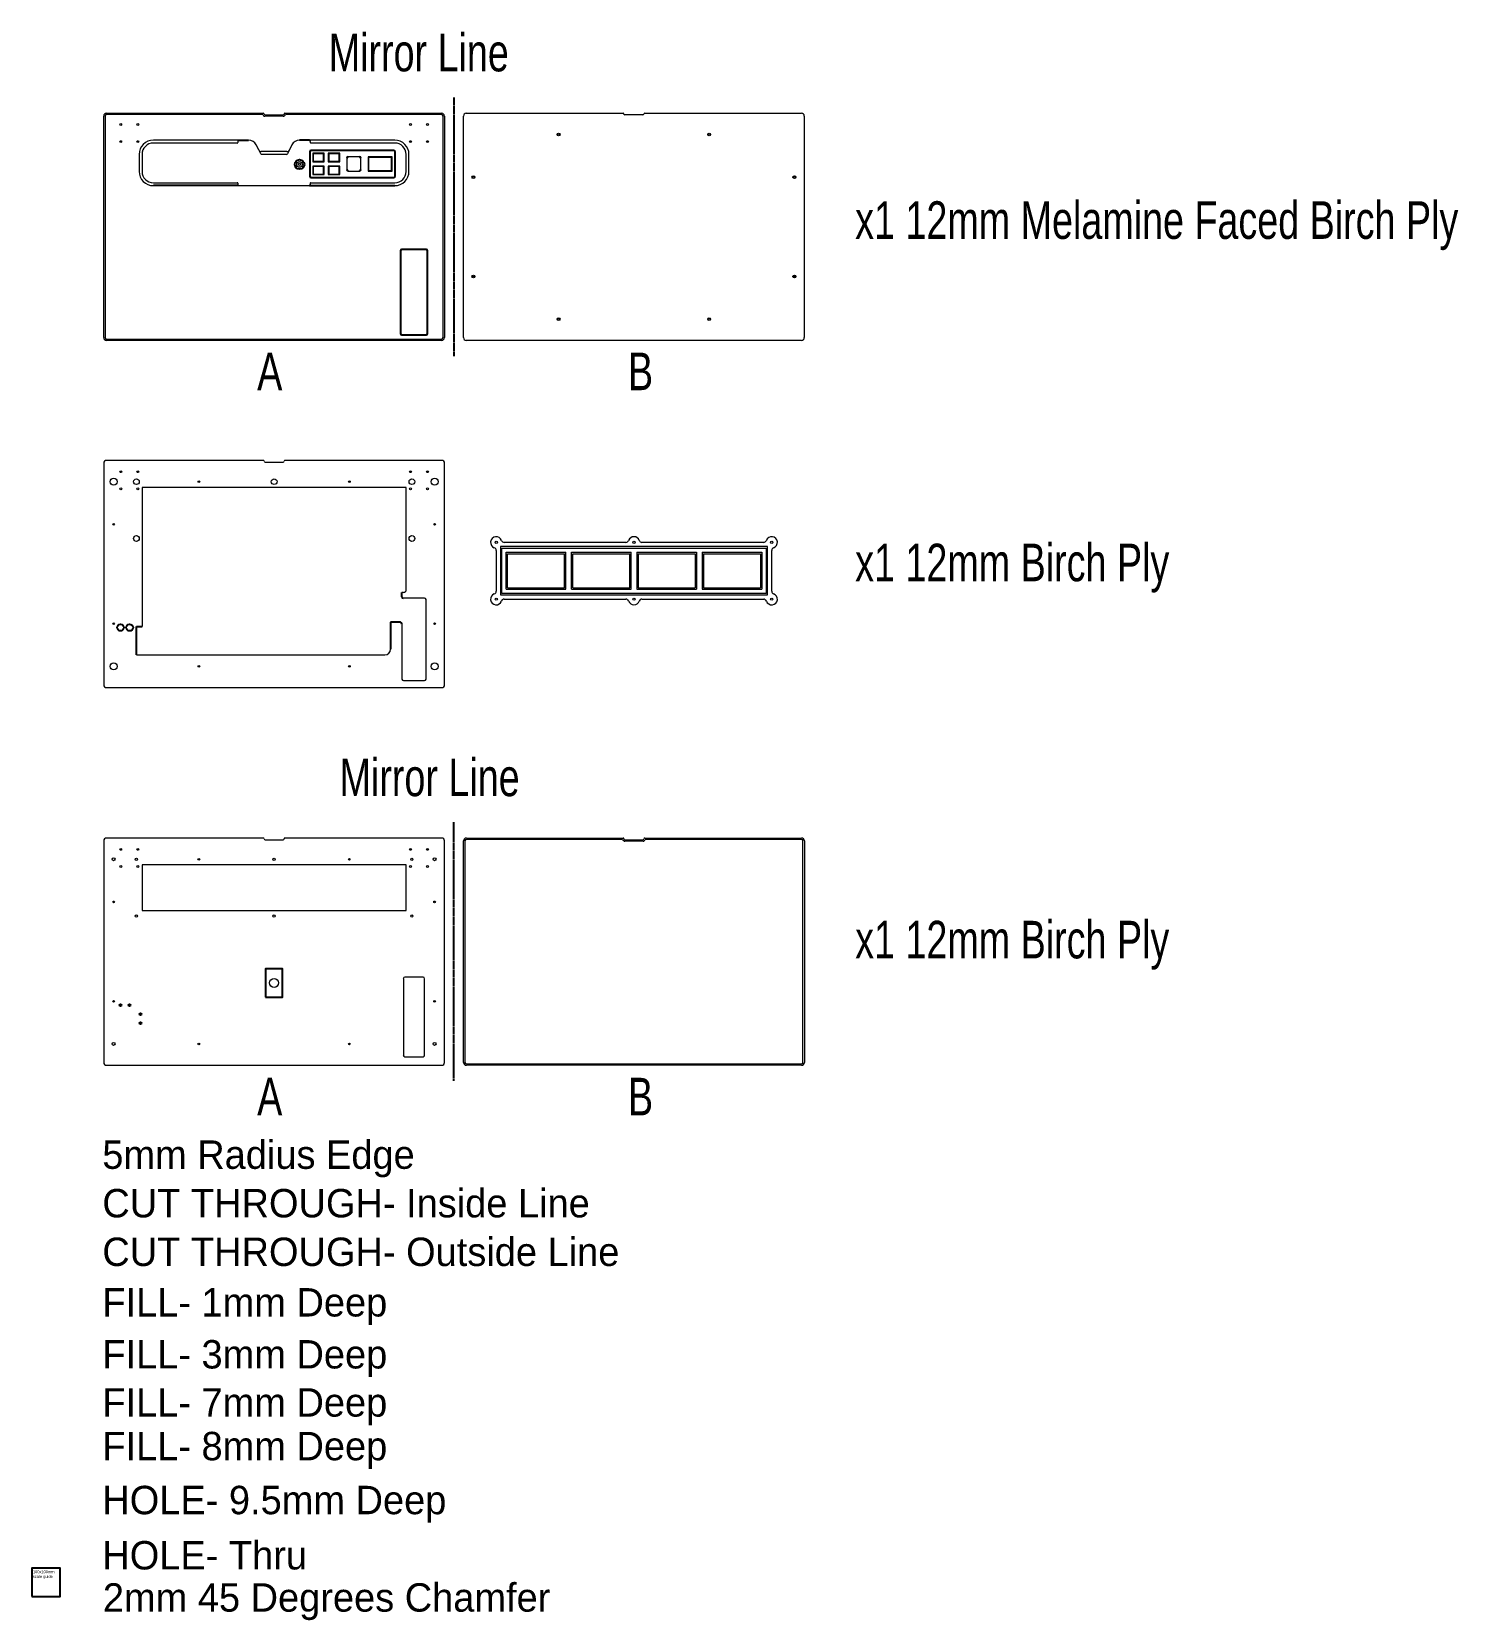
# Model space of a CAD drawing. Header units: millimetres. Extents: x 102 to 5124, y 34 to 5626.
import ezdxf

# ---------------------------------------------------------------- set-up
doc = ezdxf.new("R2010")
doc.units = ezdxf.units.MM
doc.linetypes.add('CENTER', pattern=[10.16, 6.35, -1.27, 1.27, -1.27])
for name, color, linetype in [('2mm 45 Degree Chamfer', 102, 'Continuous'), ('5mm Radius Edge', 1, 'Continuous'), ('CUT THROUGH- Inside Line', 5, 'Continuous'), ('CUT THROUGH- Outside Line', 3, 'Continuous'), ('FILL- 1mm Deep', 50, 'Continuous'), ('FILL- 3mm Deep', 241, 'Continuous'), ('FILL- 7mm Deep', 4, 'Continuous'), ('FILL- 8mm Deep', 54, 'Continuous'), ('HOLE 9.5mm Deep', 6, 'Continuous'), ('HOLE Thru', 30, 'Continuous')]:
    doc.layers.add(name, color=color, linetype=linetype)
doc.styles.add('SLDTEXTSTYLE0', font='TXT', dxfattribs={"width": 0.75})

msp = doc.modelspace()

# ---------------------------------------------------------------- linework, layer by layer
at = {"linetype": 'CENTER'}
for p, q in [((1587.1, 5395.2), (1587.1, 4484)), ((1586.9, 2843.8), (1586.9, 1932.5))]:
    msp.add_line(p, q, dxfattribs=at)
msp.add_lwpolyline([(101.6, 118.1), (201.6, 118.1), (201.6, 218.1), (101.6, 218.1)], close=True)
at = {"layer": '2mm 45 Degree Chamfer', "linetype": 'Continuous', "lineweight": 15}
for centre in [(1956.6, 5264.4), (2486.6, 5264.4), (1656.6, 5114.4), (2786.6, 5114.4), (1656.6, 4764.4), (2786.6, 4764.4), (1956.6, 4614.4), (2486.6, 4614.4)]:
    msp.add_circle(centre, 5.1, dxfattribs=at)
at = {"layer": '5mm Radius Edge', "linetype": 'Continuous', "lineweight": 15}
for p, q in [((359.8, 5329.4), (359.8, 4549.4)), ((915.1, 5334.4), (364.8, 5334.4)), ((986.8, 5328.4), (922.8, 5328.4)), ((1544.8, 5334.4), (994.6, 5334.4)), ((1549.8, 4549.4), (1549.8, 5329.4)), ((364.8, 4544.4), (1544.8, 4544.4)), ((1626.8, 2778), (1626.8, 1998)), ((2182.1, 2783), (1631.8, 2783)), ((2253.8, 2777), (2189.8, 2777)), ((2811.8, 2783), (2261.6, 2783)), ((2816.8, 1998), (2816.8, 2778)), ((1631.8, 1993), (2811.8, 1993))]:
    msp.add_line(p, q, dxfattribs=at)
for centre, radius, start, end in [((364.8, 5329.4), 5, 90, 180), ((922.8, 5336.4), 8, 194.4775, 270), ((986.8, 5336.4), 8, 270, 345.5225), ((1544.8, 5329.4), 5, 0, 90), ((364.8, 4549.4), 5, 180, 270), ((1544.8, 4549.4), 5, 270, 0), ((1631.8, 2778), 5, 90, 180), ((2189.8, 2785), 8, 194.4775, 270), ((2253.8, 2785), 8, 270, 345.5225), ((2811.8, 2778), 5, 0, 90), ((1631.8, 1998), 5, 180, 270), ((2811.8, 1998), 5, 270, 0)]:
    msp.add_arc(centre, radius, start, end, dxfattribs=at)
at = {"layer": 'CUT THROUGH- Inside Line', "linetype": 'Continuous', "lineweight": 15}
for p, q in [((825.2, 5234.4), (529.8, 5234.4)), ((827.3, 5240), (827.9, 5238.7)), ((900.9, 5209.9), (891.9, 5227.8)), ((907.8, 5196), (900.9, 5209.9)), ((1008.8, 5209.9), (1001.8, 5196)), ((1017.7, 5227.8), (1008.8, 5209.9)), ((1081.7, 5238.7), (1082.4, 5240)), ((1379.8, 5234.4), (1084.4, 5234.4)), ((489.8, 5194.4), (489.8, 5134.4)), ((999.1, 5194.4), (910.5, 5194.4)), ((1210.8, 5180.8), (1210.8, 5140.8)), ((1255.8, 5185.8), (1215.8, 5185.8)), ((1260.8, 5140.8), (1260.8, 5180.8)), ((1419.8, 5134.4), (1419.8, 5194.4)), ((529.8, 5094.4), (825.2, 5094.4)), ((827.9, 5090), (827.3, 5088.7)), ((1082.4, 5088.7), (1081.7, 5090)), ((1084.4, 5094.4), (1379.8, 5094.4)), ((1215.8, 5135.8), (1255.8, 5135.8)), ((829.9, 5084.4), (1079.7, 5084.4)), ((1420.1, 4022.3), (490.1, 4022.3)), ((490.1, 4022.3), (490.1, 3532.3)), ((1420.1, 3662.3), (1420.1, 4022.3)), ((1410.1, 3652.3), (1405.1, 3652.3)), ((1484.8, 3632.3), (1410.3, 3632.3)), ((1490.1, 3347.5), (1490.1, 3627)), ((1405.1, 3542), (1405.1, 3347.5)), ((470.1, 3432.3), (1345.1, 3432.3)), ((1410.3, 3342.3), (1484.8, 3342.3)), ((1419.9, 2693), (489.9, 2693)), ((489.9, 2693), (489.9, 2533)), ((1419.9, 2533), (1419.9, 2693)), ((489.9, 2533), (1419.9, 2533)), ((1409.9, 2292.7), (1409.9, 2023.2)), ((1479.6, 2298), (1415.1, 2298)), ((1484.9, 2023.2), (1484.9, 2292.7)), ((1415.1, 2018), (1479.6, 2018))]:
    msp.add_line(p, q, dxfattribs=at)
at = {"layer": 'CUT THROUGH- Inside Line'}
for p, q in [((829.9, 5244.4), (865.1, 5244.4)), ((1079.7, 5244.4), (1044.5, 5244.4)), ((1405.1, 3637.5), (1405.1, 3652.3)), ((470.1, 3432.3), (470.1, 3532.3)), ((470.1, 3532.3), (490.1, 3532.3)), ((1399.8, 3547.3), (1365.1, 3547.3)), ((1365.1, 3547.3), (1365.1, 3452.3))]:
    msp.add_line(p, q, dxfattribs=at)
for points in [[(1399.6, 4854.4), (1399.6, 4564.4)], [(1489.8, 4859.6), (1404.8, 4859.6)], [(1495.1, 4564.4), (1495.1, 4854.4)], [(1404.8, 4559.1), (1489.8, 4559.1)]]:
    msp.add_lwpolyline(points, dxfattribs=at)
at = {"layer": 'CUT THROUGH- Inside Line', "linetype": 'Continuous', "lineweight": 15}
msp.add_circle((1044.4, 5159), 4, dxfattribs=at)
for centre, radius, start, end in [((529.8, 5194.4), 40, 90, 180), ((825.2, 5237.4), 3, 270, 26.5651), ((829.9, 5241.4), 3, 90, 206.5651), ((865.1, 5214.4), 30, 26.5651, 90), ((1044.5, 5214.4), 30, 90, 153.4349), ((1079.7, 5241.4), 3, 333.4349, 90), ((1084.4, 5237.4), 3, 153.4349, 270), ((1379.8, 5194.4), 40, 0, 90), ((910.5, 5197.4), 3, 206.5651, 270), ((999.1, 5197.4), 3, 270, 333.4349), ((529.8, 5134.4), 40, 180, 270), ((825.2, 5091.4), 3, 333.4349, 90), ((829.9, 5087.4), 3, 153.4349, 270), ((1079.7, 5087.4), 3, 270, 26.5651), ((1084.4, 5091.4), 3, 90, 206.5651), ((1379.8, 5134.4), 40, 270, 0), ((1410.1, 3662.3), 10, 270, 0), ((1484.8, 3627), 5.25, 0, 90), ((1410.3, 3347.5), 5.25, 180, 270), ((1484.8, 3347.5), 5.25, 270, 0), ((1415.1, 2292.7), 5.25, 90, 180), ((1479.6, 2292.7), 5.25, 0, 90), ((1415.1, 2023.2), 5.25, 180, 270), ((1479.6, 2023.2), 5.25, 270, 0)]:
    msp.add_arc(centre, radius, start, end, dxfattribs=at)
at = {"layer": 'CUT THROUGH- Inside Line'}
for centre, radius, start, end in [((1215.8, 5180.8), 5, 90, 180), ((1255.8, 5180.8), 5, 0, 90), ((1215.8, 5140.8), 5, 180, 270), ((1255.8, 5140.8), 5, 270, 0), ((1404.8, 4854.4), 5.25, 90, 180), ((1489.8, 4854.4), 5.25, 0, 90), ((1404.8, 4564.4), 5.25, 180, 270), ((1489.8, 4564.4), 5.25, 270, 0), ((1410.3, 3637.5), 5.25, 180, 270), ((1399.8, 3542), 5.25, 0, 90)]:
    msp.add_arc(centre, radius, start, end, dxfattribs=at)
at = {"layer": 'CUT THROUGH- Inside Line', "lineweight": 15}
msp.add_arc((1345.1, 3452.3), 20, 270, 0, dxfattribs=at)
at = {"layer": 'CUT THROUGH- Outside Line', "linetype": 'Continuous', "lineweight": 15}
for p, q in [((354.8, 4549.4), (354.8, 5329.4)), ((364.8, 5339.4), (916.8, 5339.4)), ((922.8, 5333.4), (986.8, 5333.4)), ((992.8, 5339.4), (1544.8, 5339.4)), ((1554.8, 5329.4), (1554.8, 4549.4)), ((1621.6, 4549.4), (1621.6, 5329.4)), ((1631.6, 5339.4), (2183.6, 5339.4)), ((2253.6, 5333.4), (2189.6, 5333.4)), ((2259.6, 5339.4), (2811.6, 5339.4)), ((2821.6, 5329.4), (2821.6, 4549.4)), ((1544.8, 4539.4), (364.8, 4539.4)), ((2811.6, 4539.4), (1631.6, 4539.4)), ((355.1, 4107.3), (355.1, 3327.3)), ((917.1, 4117.3), (365.1, 4117.3)), ((923.1, 4111.3), (987.1, 4111.3)), ((1545.1, 4117.3), (993.1, 4117.3)), ((1555.1, 3327.3), (1555.1, 4107.3)), ((2193.6, 3828.7), (1765.1, 3828.7)), ((2678.6, 3828.7), (2250.1, 3828.7)), ((1736.9, 3800.4), (1736.9, 3657)), ((2706.9, 3657), (2706.9, 3800.4)), ((1765.1, 3628.7), (2193.6, 3628.7)), ((2250.1, 3628.7), (2678.6, 3628.7)), ((365.1, 3317.3), (1545.1, 3317.3)), ((354.9, 2778), (354.9, 1998)), ((916.9, 2788), (364.9, 2788)), ((922.9, 2782), (986.9, 2782)), ((1544.9, 2788), (992.9, 2788)), ((1554.9, 1998), (1554.9, 2778)), ((1621.8, 1998), (1621.8, 2778)), ((1631.8, 2788), (2183.8, 2788)), ((2189.8, 2782), (2253.8, 2782)), ((2259.8, 2788), (2811.8, 2788)), ((2821.8, 2778), (2821.8, 1998)), ((364.9, 1988), (1544.9, 1988)), ((2811.8, 1988), (1631.8, 1988))]:
    msp.add_line(p, q, dxfattribs=at)
at = {"layer": 'CUT THROUGH- Outside Line'}
for points in [[(1080.8, 5203.3), (1080.8, 5118.3)], [(1375.8, 5208.3), (1085.8, 5208.3)], [(1380.8, 5118.3), (1380.8, 5203.3)], [(1085.8, 5113.3), (1375.8, 5113.3)]]:
    msp.add_lwpolyline(points, dxfattribs=at)
msp.add_circle((1044.4, 5159), 17, dxfattribs=at)
at = {"layer": 'CUT THROUGH- Outside Line', "linetype": 'Continuous', "lineweight": 15}
for centre, radius, start, end in [((364.8, 5329.4), 10, 90, 180), ((916.8, 5336.4), 3, 0, 90), ((922.8, 5336.4), 3, 180, 270), ((986.8, 5336.4), 3, 270, 0), ((992.8, 5336.4), 3, 90, 180), ((1544.8, 5329.4), 10, 0, 90), ((1631.6, 5329.4), 10, 90, 180), ((2183.6, 5336.4), 3, 0, 90), ((2189.6, 5336.4), 3, 180, 270), ((2253.6, 5336.4), 3, 270, 0), ((2259.6, 5336.4), 3, 90, 180), ((2811.6, 5329.4), 10, 0, 90), ((364.8, 4549.4), 10, 180, 270), ((1544.8, 4549.4), 10, 270, 0), ((1631.6, 4549.4), 10, 180, 270), ((2811.6, 4549.4), 10, 270, 0), ((365.1, 4107.3), 10, 90, 180), ((917.1, 4114.3), 3, 0, 90), ((923.1, 4114.3), 3, 180, 270), ((987.1, 4114.3), 3, 270, 0), ((993.1, 4114.3), 3, 90, 180), ((1545.1, 4107.3), 10, 0, 90), ((1736.9, 3828.7), 20, 19.4712, 250.5288), ((1726.9, 3800.4), 10, 0, 70.5288), ((1765.1, 3838.7), 10, 199.4712, 270), ((2193.6, 3838.7), 10, 270, 340.5288), ((2221.9, 3828.7), 20, 19.4712, 160.5288), ((2250.1, 3838.7), 10, 199.4712, 270), ((2678.6, 3838.7), 10, 270, 340.5288), ((2706.9, 3828.7), 20, 289.4712, 160.5288), ((2716.9, 3800.4), 10, 109.4712, 180), ((1736.9, 3628.7), 20, 109.4712, 340.5288), ((1726.9, 3657), 10, 289.4712, 0), ((2706.9, 3628.7), 20, 199.4712, 70.5288), ((2716.9, 3657), 10, 180, 250.5288), ((1765.1, 3618.7), 10, 90, 160.5288), ((2193.6, 3618.7), 10, 19.4712, 90), ((2221.9, 3628.7), 20, 199.4712, 340.5288), ((2250.1, 3618.7), 10, 90, 160.5288), ((2678.6, 3618.7), 10, 19.4712, 90), ((365.1, 3327.3), 10, 180, 270), ((1545.1, 3327.3), 10, 270, 0), ((364.9, 2778), 10, 90, 180), ((916.9, 2785), 3, 0, 90), ((922.9, 2785), 3, 180, 270), ((986.9, 2785), 3, 270, 0), ((992.9, 2785), 3, 90, 180), ((1544.9, 2778), 10, 0, 90), ((1631.8, 2778), 10, 90, 180), ((2183.8, 2785), 3, 0, 90), ((2189.8, 2785), 3, 180, 270), ((2253.8, 2785), 3, 270, 0), ((2259.8, 2785), 3, 90, 180), ((2811.8, 2778), 10, 0, 90), ((364.9, 1998), 10, 180, 270), ((1544.9, 1998), 10, 270, 0), ((1631.8, 1998), 10, 180, 270), ((2811.8, 1998), 10, 270, 0)]:
    msp.add_arc(centre, radius, start, end, dxfattribs=at)
at = {"layer": 'CUT THROUGH- Outside Line'}
for centre, start, end in [((1085.8, 5203.3), 90, 180), ((1375.8, 5203.3), 0, 90), ((1085.8, 5118.3), 180, 270), ((1375.8, 5118.3), 270, 0)]:
    msp.add_arc(centre, 5, start, end, dxfattribs=at)
at = {"layer": 'FILL- 1mm Deep', "linetype": 'Continuous', "lineweight": 15}
for p, q in [((1090.8, 5198.3), (1090.8, 5168.3)), ((1130.8, 5198.3), (1090.8, 5198.3)), ((1090.8, 5168.3), (1130.8, 5168.3)), ((1130.8, 5153.3), (1090.8, 5153.3)), ((1090.8, 5153.3), (1090.8, 5123.3)), ((1092.8, 5196.3), (1092.8, 5170.3)), ((1128.8, 5196.3), (1092.8, 5196.3)), ((1092.8, 5170.3), (1128.8, 5170.3)), ((1092.8, 5151.3), (1092.8, 5125.3)), ((1128.8, 5151.3), (1092.8, 5151.3)), ((1128.8, 5170.3), (1128.8, 5196.3)), ((1128.8, 5125.3), (1128.8, 5151.3)), ((1130.8, 5168.3), (1130.8, 5198.3)), ((1130.8, 5123.3), (1130.8, 5153.3)), ((1145.8, 5198.3), (1145.8, 5168.3)), ((1185.8, 5198.3), (1145.8, 5198.3)), ((1145.8, 5168.3), (1185.8, 5168.3)), ((1185.8, 5153.3), (1145.8, 5153.3)), ((1145.8, 5153.3), (1145.8, 5123.3)), ((1183.8, 5196.3), (1147.8, 5196.3)), ((1147.8, 5196.3), (1147.8, 5170.3)), ((1147.8, 5170.3), (1183.8, 5170.3)), ((1147.8, 5151.3), (1147.8, 5125.3)), ((1183.8, 5151.3), (1147.8, 5151.3)), ((1183.8, 5170.3), (1183.8, 5196.3)), ((1183.8, 5125.3), (1183.8, 5151.3)), ((1185.8, 5168.3), (1185.8, 5198.3)), ((1185.8, 5123.3), (1185.8, 5153.3)), ((1285.8, 5185.8), (1285.8, 5135.8)), ((1370.8, 5185.8), (1285.8, 5185.8)), ((1287.8, 5183.8), (1287.8, 5137.8)), ((1368.8, 5183.8), (1287.8, 5183.8)), ((1368.8, 5137.8), (1368.8, 5183.8)), ((1370.8, 5135.8), (1370.8, 5185.8)), ((1090.8, 5123.3), (1130.8, 5123.3)), ((1092.8, 5125.3), (1128.8, 5125.3)), ((1145.8, 5123.3), (1185.8, 5123.3)), ((1147.8, 5125.3), (1183.8, 5125.3)), ((1285.8, 5135.8), (1370.8, 5135.8)), ((1287.8, 5137.8), (1368.8, 5137.8))]:
    msp.add_line(p, q, dxfattribs=at)
at = {"layer": 'FILL- 3mm Deep', "linetype": 'Continuous', "lineweight": 15}
for p, q in [((1771.9, 3793.6), (1981.9, 3793.6)), ((1771.9, 3663.8), (1771.9, 3793.6)), ((1981.9, 3663.8), (1981.9, 3793.6)), ((2001.9, 3793.6), (2211.9, 3793.6)), ((2001.9, 3663.8), (2001.9, 3793.6)), ((2211.9, 3663.8), (2211.9, 3793.6)), ((2231.9, 3793.6), (2231.9, 3663.8)), ((2231.9, 3793.6), (2441.9, 3793.6)), ((2441.9, 3793.6), (2441.9, 3663.8)), ((2461.9, 3793.6), (2671.9, 3793.6)), ((2461.9, 3793.6), (2461.9, 3663.8)), ((2671.9, 3793.6), (2671.9, 3663.8)), ((1771.9, 3663.8), (1981.9, 3663.8)), ((2001.9, 3663.8), (2211.9, 3663.8)), ((2231.9, 3663.8), (2441.9, 3663.8)), ((2461.9, 3663.8), (2671.9, 3663.8))]:
    msp.add_line(p, q, dxfattribs=at)
at = {"layer": 'FILL- 7mm Deep', "linetype": 'Continuous', "lineweight": 15}
for p, q in [((2692, 3813.8), (1751.8, 3813.8)), ((1751.8, 3813.8), (1751.8, 3643.6)), ((1757, 3648.8), (1757, 3808.6)), ((1757, 3808.6), (2686.8, 3808.6)), ((2686.8, 3808.6), (2686.8, 3648.8)), ((2692, 3643.6), (2692, 3813.8)), ((1776.9, 3788.6), (1976.9, 3788.6)), ((1776.9, 3668.8), (1776.9, 3788.6)), ((1976.9, 3668.8), (1976.9, 3788.6)), ((2006.9, 3668.8), (2006.9, 3788.6)), ((2006.9, 3788.6), (2206.9, 3788.6)), ((2206.9, 3668.8), (2206.9, 3788.6)), ((2236.9, 3788.6), (2236.9, 3668.8)), ((2236.9, 3788.6), (2436.9, 3788.6)), ((2436.9, 3788.6), (2436.9, 3668.8)), ((2466.9, 3788.6), (2466.9, 3668.8)), ((2466.9, 3788.6), (2666.9, 3788.6)), ((2666.9, 3788.6), (2666.9, 3668.8)), ((1751.8, 3643.6), (2692, 3643.6)), ((2686.8, 3648.8), (1757, 3648.8)), ((1776.9, 3668.8), (1976.9, 3668.8)), ((2006.9, 3668.8), (2206.9, 3668.8)), ((2236.9, 3668.8), (2436.9, 3668.8)), ((2466.9, 3668.8), (2666.9, 3668.8))]:
    msp.add_line(p, q, dxfattribs=at)
at = {"layer": 'FILL- 8mm Deep', "linetype": 'Continuous', "lineweight": 15}
for p, q in [((829.9, 5244.4), (529.8, 5244.4)), ((999.8, 5204.4), (909.8, 5204.4)), ((1379.8, 5244.4), (1079.7, 5244.4)), ((479.8, 5194.4), (479.8, 5134.4)), ((1429.8, 5134.4), (1429.8, 5194.4))]:
    msp.add_line(p, q, dxfattribs=at)
at = {"layer": 'FILL- 8mm Deep'}
for p, q in [((829.9, 5084.4), (529.8, 5084.4)), ((1079.7, 5084.4), (1379.8, 5084.4))]:
    msp.add_line(p, q, dxfattribs=at)
msp.add_lwpolyline([(924.9, 2228), (984.9, 2228), (984.9, 2328), (924.9, 2328)], close=True, dxfattribs=at)
at = {"layer": 'FILL- 8mm Deep', "linetype": 'Continuous', "lineweight": 15}
msp.add_circle((1044.4, 5159), 10, dxfattribs=at)
for centre, radius, start, end in [((529.8, 5194.4), 50, 90, 180), ((909.8, 5214.4), 10, 206.5651, 270), ((999.8, 5214.4), 10, 270, 333.4349), ((1379.8, 5194.4), 50, 0, 90), ((529.8, 5134.4), 50, 180, 270), ((1379.8, 5134.4), 50, 270, 0)]:
    msp.add_arc(centre, radius, start, end, dxfattribs=at)
at = {"layer": 'HOLE 9.5mm Deep', "linetype": 'Continuous', "lineweight": 15}
for centre, radius in [((1956.6, 5264.4), 3.1), ((2486.6, 5264.4), 3.1), ((1656.6, 5114.4), 3.1), ((2786.6, 5114.4), 3.1), ((1656.6, 4764.4), 3.1), ((2786.6, 4764.4), 3.1), ((1956.6, 4614.4), 3.1), ((2486.6, 4614.4), 3.1), ((689.9, 2713), 3), ((1219.9, 2713), 3), ((389.9, 2563), 3), ((1519.9, 2563), 3), ((389.9, 2213), 3), ((1519.9, 2213), 3), ((689.9, 2063), 3), ((1219.9, 2063), 3)]:
    msp.add_circle(centre, radius, dxfattribs=at)
at = {"layer": 'HOLE Thru', "linetype": 'Continuous', "lineweight": 15}
for centre, radius in [((414.8, 5299.4), 3.25), ((474.8, 5299.4), 3.25), ((1434.8, 5299.4), 3.25), ((1494.8, 5299.4), 3.25), ((414.8, 5239.4), 3.3), ((474.8, 5239.4), 3.25), ((1434.8, 5239.4), 3.3), ((1494.8, 5239.4), 3.25), ((390.1, 4042.3), 12.5), ((415.1, 4077.3), 3.25), ((470.1, 4042.3), 10), ((475.1, 4077.3), 3.25), ((690.1, 4042.3), 3), ((955.1, 4042.3), 10), ((1220.1, 4042.3), 3), ((1440.1, 4042.3), 10), ((1435.1, 4077.3), 3.25), ((1495.1, 4077.3), 3.25), ((1520.1, 4042.3), 12.5), ((415.1, 4017.3), 3.3), ((475.1, 4017.3), 3.25), ((1435.1, 4017.3), 3.3), ((1495.1, 4017.3), 3.25), ((390.1, 3892.3), 3), ((1520.1, 3892.3), 3), ((470.1, 3842.3), 10), ((1440.1, 3842.3), 10), ((1736.9, 3828.7), 4), ((2221.9, 3828.7), 4), ((2706.9, 3828.7), 4), ((1736.9, 3628.7), 4), ((2221.9, 3628.7), 4), ((2706.9, 3628.7), 4), ((390.1, 3542.3), 3), ((1520.1, 3542.3), 3), ((390.1, 3392.3), 12.5), ((690.1, 3392.3), 3), ((1220.1, 3392.3), 3), ((1520.1, 3392.3), 12.5), ((414.9, 2748), 3.25), ((474.9, 2748), 3.25), ((1434.9, 2748), 3.25), ((1494.9, 2748), 3.25), ((389.9, 2713), 5), ((414.9, 2688), 3.3), ((469.9, 2713), 4), ((474.9, 2688), 3.25), ((954.9, 2713), 4), ((1434.9, 2688), 3.3), ((1439.9, 2713), 4), ((1494.9, 2688), 3.25), ((1519.9, 2713), 5), ((469.9, 2513), 4), ((954.9, 2513), 4), ((1439.9, 2513), 4), ((954.9, 2278), 16), ((389.9, 2063), 5), ((1519.9, 2063), 5)]:
    msp.add_circle(centre, radius, dxfattribs=at)
at = {"layer": 'HOLE Thru'}
for centre, radius in [((414.1, 3528.9), 12), ((446.1, 3528.9), 12), ((413.9, 2199.6), 3.5), ((445.9, 2199.6), 3.5), ((484.9, 2168), 3.5), ((484.9, 2136), 3.5)]:
    msp.add_circle(centre, radius, dxfattribs=at)

# ---------------------------------------------------------------- texts
at = {"linetype": 'Continuous', "lineweight": 0, "attachment_point": 1, "style": 'SLDTEXTSTYLE0'}
for s, insert, char_height in [('Mirror Line', (1147.2, 5619), 132.292), ('x1 12mm Melamine Faced Birch Ply', (3000.8, 5029.3), 132.292), ('A', (895.3, 4496.7), 132.3), ('B', (2200.8, 4496.7), 132.3), ('x1 12mm Birch Ply', (3000.8, 3824), 132.292), ('Mirror Line', (1185.4, 3067.6), 132.292), ('x1 12mm Birch Ply', (3000.8, 2496.5), 132.292), ('A', (895.3, 1944), 132.3), ('B', (2200.8, 1944), 132.3)]:
    msp.add_mtext(s, dxfattribs=dict(at, insert=insert, char_height=char_height))
at = {"insert": (105.6, 210), "char_height": 10, "attachment_point": 1}
msp.add_mtext_dynamic_manual_height_columns('100x100mm scale guide', width=95.833, gutter_width=17.5, heights=[80.1], dxfattribs=at)
at = {"layer": '2mm 45 Degree Chamfer', "insert": (352, 164.6), "char_height": 100, "attachment_point": 1}
msp.add_mtext_dynamic_manual_height_columns('2mm 45 Degrees Chamfer', width=2861.727, gutter_width=17.5, heights=[0], dxfattribs=at)
at = {"layer": '5mm Radius Edge', "insert": (350, 1723.4), "char_height": 100, "attachment_point": 1}
msp.add_mtext_dynamic_manual_height_columns('5mm Radius Edge', width=2861.727, gutter_width=17.5, heights=[0], dxfattribs=at)
at = {"layer": 'CUT THROUGH- Inside Line', "insert": (350, 1552.5), "char_height": 100, "attachment_point": 1}
msp.add_mtext_dynamic_manual_height_columns('CUT THROUGH- Inside Line', width=2861.727, gutter_width=17.5, heights=[0], dxfattribs=at)
at = {"layer": 'CUT THROUGH- Outside Line', "insert": (350, 1381.4), "char_height": 100, "attachment_point": 1}
msp.add_mtext_dynamic_manual_height_columns('CUT THROUGH- Outside Line', width=2861.727, gutter_width=17.5, heights=[0], dxfattribs=at)
at = {"layer": 'FILL- 1mm Deep', "insert": (350, 1203.6), "char_height": 100, "attachment_point": 1}
msp.add_mtext_dynamic_manual_height_columns('FILL- 1mm Deep', width=2861.727, gutter_width=17.5, heights=[0], dxfattribs=at)
at = {"layer": 'FILL- 3mm Deep', "insert": (350, 1020.6), "char_height": 100, "attachment_point": 1}
msp.add_mtext_dynamic_manual_height_columns('FILL- 3mm Deep', width=2861.727, gutter_width=17.5, heights=[0], dxfattribs=at)
at = {"layer": 'FILL- 7mm Deep', "insert": (350, 851.2), "char_height": 100, "attachment_point": 1}
msp.add_mtext_dynamic_manual_height_columns('FILL- 7mm Deep', width=2861.727, gutter_width=17.5, heights=[0], dxfattribs=at)
at = {"layer": 'FILL- 8mm Deep', "insert": (350, 697.5), "char_height": 100, "attachment_point": 1}
msp.add_mtext_dynamic_manual_height_columns('FILL- 8mm Deep', width=2861.727, gutter_width=17.5, heights=[0], dxfattribs=at)
at = {"layer": 'HOLE 9.5mm Deep', "insert": (350, 507.6), "char_height": 100, "attachment_point": 1}
msp.add_mtext_dynamic_manual_height_columns('HOLE- 9.5mm Deep', width=2861.727, gutter_width=17.5, heights=[0], dxfattribs=at)
at = {"layer": 'HOLE Thru', "insert": (350, 313.2), "char_height": 100, "attachment_point": 1}
msp.add_mtext_dynamic_manual_height_columns('HOLE- Thru', width=2861.727, gutter_width=17.5, heights=[0], dxfattribs=at)

doc.saveas('drawing.dxf')
